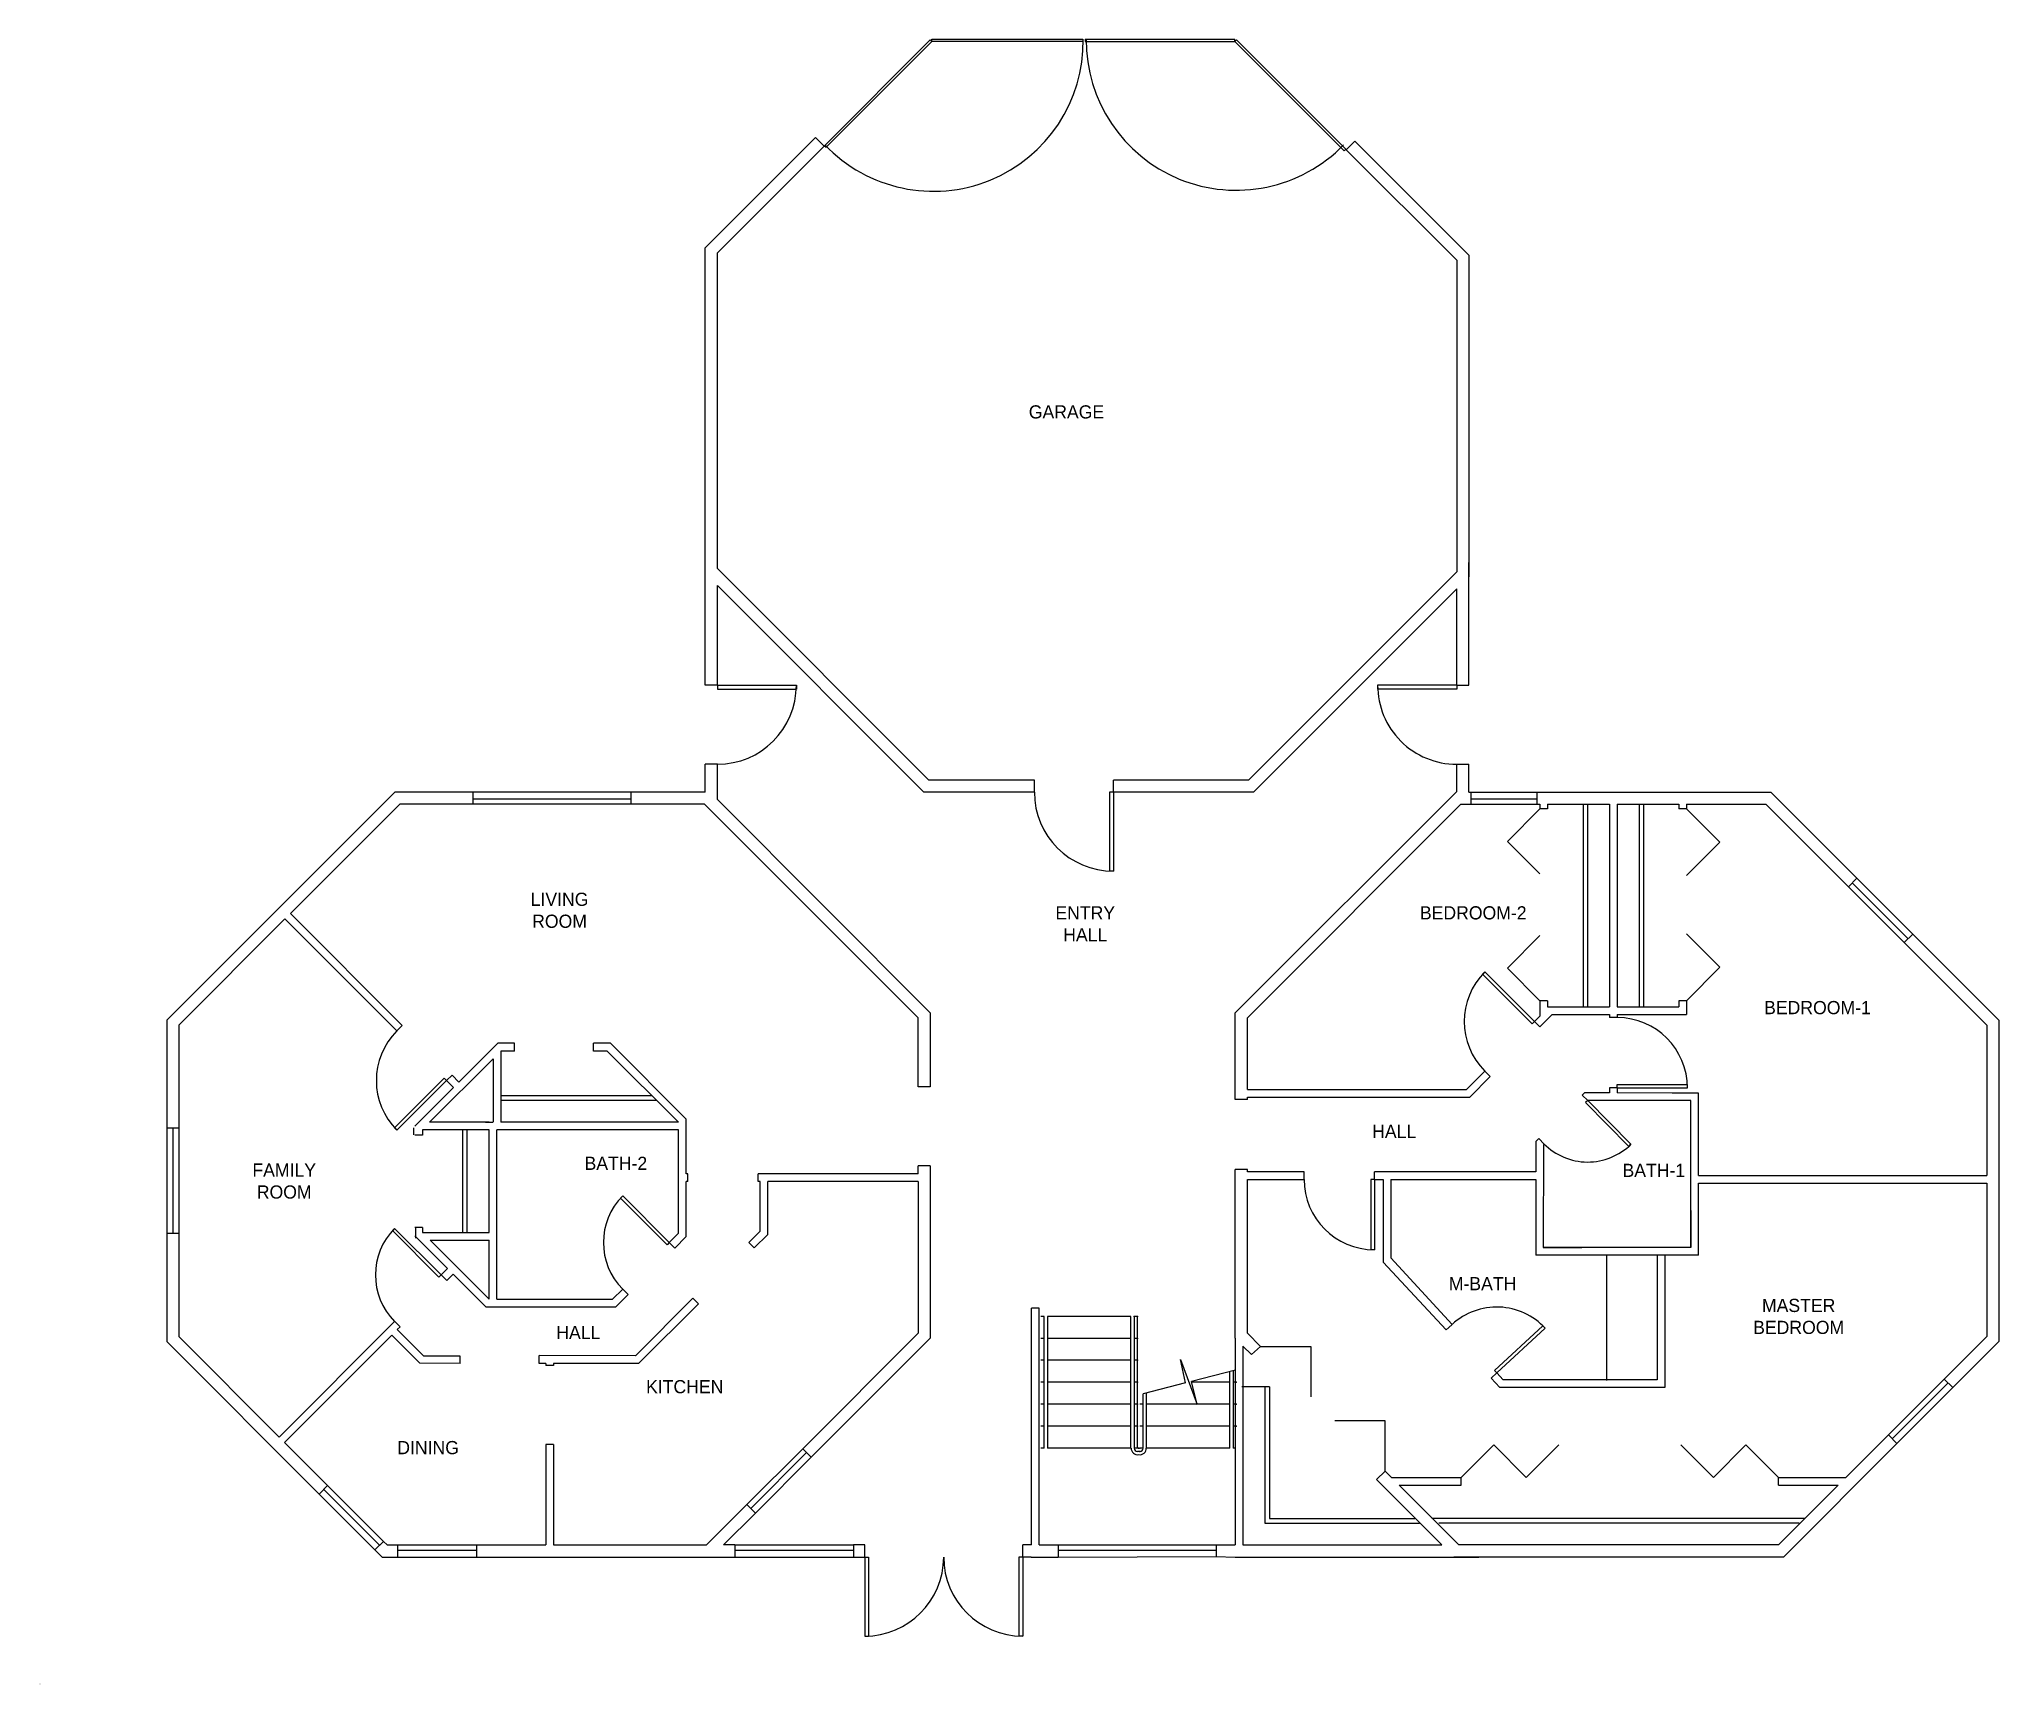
# Model space of a CAD drawing. Extents: x 0 to 893, y 0 to 749.
import ezdxf
from ezdxf.enums import TextEntityAlignment as Align

# ---------------------------------------------------------------- set-up
doc = ezdxf.new("R2010")
doc.units = 0
doc.linetypes.add('HIDDEN', pattern=[0.375, 0.25, -0.125])
doc.layers.get('0').update_dxf_attribs({"linetype": 'CONTINUOUS'})
for name, color, linetype in [('BRK', 1, 'CONTINUOUS'), ('CABDTF', 6, 'HIDDEN'), ('CABSLF', 6, 'CONTINUOUS'), ('CIR', 1, 'CONTINUOUS'), ('DRF', 1, 'CONTINUOUS'), ('LIGHT', 2, 'CONTINUOUS'), ('PLUMBT', 6, 'CONTINUOUS'), ('RMNM', 3, 'CONTINUOUS'), ('STAIRS', 5, 'CONTINUOUS'), ('WALF', 7, 'CONTINUOUS'), ('WNF', 5, 'CONTINUOUS'), ('WNWL', 2, 'CONTINUOUS')]:
    doc.layers.add(name, color=color, linetype=linetype)

# ---------------------------------------------------------------- blocks, each defined once
blk = doc.blocks.new('DRB', base_point=(828, 864))
for p, q in [((828, 864), (828, 863)), ((828, 864), (828.049, 864)), ((828.049, 864), (828.049, 863)), ((828, 863), (828.049, 863))]:
    blk.add_line(p, q)
blk.add_arc((828, 864), 1, 270, 0)
blk = doc.blocks.new('DLU', base_point=(828, 864))
for p, q in [((828, 865), (828.049, 865)), ((828, 864), (828, 865)), ((828.049, 864), (828.049, 865)), ((828, 864), (828.049, 864))]:
    blk.add_line(p, q)
blk.add_arc((828, 864), 1, 0, 90)
blk = doc.blocks.new('WNDWTOP', base_point=(888, 672))
blk.add_line((887.5, 674.483), (888.5, 674.483))
blk = doc.blocks.new('WNDWBTM', base_point=(912, 660))
blk.add_line((912.5, 657.517), (911.5, 657.517))
blk = doc.blocks.new('SBREAK', base_point=(323.975, 887.982))
for p, q in [((323.88, 887.982), (323.911, 891.797)), ((323.911, 891.797), (324.102, 884.203)), ((323.88, 887.982), (322.275, 887.991)), ((325.775, 887.991), (324.102, 887.982)), ((324.102, 884.203), (324.102, 887.982))]:
    blk.add_line(p, q)
blk = doc.blocks.new('DPB', base_point=(828, 864))
for p, q in [((827, 864), (827, 863)), ((827, 864), (827.049, 864)), ((827.049, 864), (827.049, 863)), ((829, 864), (828.951, 864)), ((828.951, 864), (828.951, 863)), ((829, 864), (829, 863)), ((827, 863), (827.049, 863)), ((829, 863), (828.951, 863))]:
    blk.add_line(p, q)
for centre, start, end in [((827, 864), 270, 360), ((829, 864), 180, 270)]:
    blk.add_arc(centre, 1, start, end)
blk = doc.blocks.new('WALL', base_point=(405.4, 100.45))
at = {"layer": 'WALF'}
for p, q in [((545.6, 100.45), (545.6, 208.31)), ((549.1, 100.45), (549.1, 208.31)), ((410.53, 100.45), (405.4, 100.45)), ((469.66, 100.45), (464.53, 100.45)), ((469.66, 94.95), (469.66, 100.45)), ((545.6, 100.45), (541.66, 100.45)), ((541.66, 94.95), (541.66, 100.45)), ((549.1, 100.45), (557.8, 100.45)), ((629.8, 100.45), (638.49, 100.45)), ((398.35, 94.95), (410.53, 94.95)), ((465.8, 94.95), (469.66, 94.95)), ((545.51, 94.95), (557.8, 94.95))]:
    blk.add_line(p, q, dxfattribs=at)
at = {"layer": 'DRF', "xscale": 36.00000000000049, "yscale": 36.00000000000049, "zscale": 36.00000000000049}
blk.add_blockref('DPB', (505.66, 94.95), dxfattribs=at)
at = {"layer": 'WNF'}
for p, xscale, zscale in [((437.53, 100.45), 54.0000000000005, 54.0000000000005), ((593.8, 100.45), 72.00000000000048, 72.00000000000048)]:
    blk.add_blockref('WNDWBTM', p, dxfattribs=dict(at, xscale=xscale, zscale=zscale))

msp = doc.modelspace()

# ---------------------------------------------------------------- linework, layer by layer
at = {"layer": 'CABDTF'}
for p, q in [((705.31, 400.99), (705.31, 308.68)), ((728.81, 400.99), (728.81, 308.68)), ((281.11, 266.14), (210.3, 266.14)), ((194.93, 205.96), (194.93, 252.64)), ((558.35, 135.74), (558.35, 73.66)), ((558.35, 73.66), (628.92, 73.66)), ((801.63, 73.66), (637.53, 73.66))]:
    msp.add_line(p, q, dxfattribs=at)
at = {"layer": 'CABSLF'}
for p, q in [((703.31, 400.99), (703.31, 308.68)), ((730.81, 400.99), (730.81, 308.68)), ((278.98, 268.14), (210.3, 268.14)), ((192.93, 205.96), (192.93, 252.64)), ((560.35, 135.74), (560.35, 75.66)), ((560.35, 75.66), (626.65, 75.66)), ((804.35, 75.66), (634.36, 75.66))]:
    msp.add_line(p, q, dxfattribs=at)
at = {"layer": 'CIR'}
for centre, start, end in [((407.31, 748.39), 223.67277, 0.80984), ((545.23, 748.87), 179.59506, 315.80672)]:
    msp.add_arc(centre, 68.29, start, end, dxfattribs=at)
at = {"layer": 'DRF'}
for p, q in [((357.7, 700.84), (405.89, 749.03)), ((358.41, 700.13), (406.6, 748.32)), ((406.6, 748.32), (405.89, 749.03)), ((406.6, 749.32), (475.37, 749.32)), ((406.6, 748.32), (406.6, 749.32)), ((475.37, 748.32), (406.6, 748.32)), ((475.37, 749.32), (475.37, 748.32)), ((476.48, 749.32), (544.65, 749.32)), ((476.48, 749.32), (476.48, 748.32)), ((476.48, 748.32), (544.65, 748.32)), ((544.65, 748.32), (544.65, 749.32)), ((544.65, 748.32), (545.35, 749.03)), ((594.44, 698.53), (544.65, 748.32)), ((545.35, 749.03), (595.15, 699.23)), ((357.7, 700.84), (358.41, 700.13)), ((595.15, 699.23), (594.44, 698.53)), ((683.56, 398.88), (668.76, 384.07)), ((750.34, 398.88), (765.54, 383.69)), ((668.76, 384.07), (683.56, 369.27)), ((765.54, 383.69), (750.34, 368.49)), ((668.76, 326.33), (683.56, 341.14)), ((765.54, 326.72), (750.34, 341.91)), ((683.56, 311.52), (668.76, 326.33)), ((750.34, 311.52), (765.54, 326.72)), ((556.32, 154.08), (579.21, 154.08)), ((579.21, 154.08), (579.21, 131.19)), ((613.07, 120.22), (590.18, 120.22)), ((613.07, 97.32), (613.07, 120.22)), ((647.69, 94.42), (662.54, 109.27)), ((662.54, 109.27), (677.39, 94.42)), ((677.39, 94.42), (692.24, 109.27)), ((762.61, 94.42), (747.76, 109.27)), ((777.46, 109.27), (762.61, 94.42)), ((792.31, 94.42), (777.46, 109.27))]:
    msp.add_line(p, q, dxfattribs=at)
at = {"layer": 'LIGHT'}
for p, q in [((713.9, 195.93), (713.9, 138.55)), ((560.47, 135.74), (547.77, 135.74))]:
    msp.add_line(p, q, dxfattribs=at)
at = {"layer": 'STAIRS'}
for p, q in [((457.81, 167.75), (456.31, 167.75)), ((457.81, 107.75), (457.81, 167.75)), ((497.31, 167.75), (459.31, 167.75)), ((497.31, 167.75), (459.31, 167.75)), ((459.31, 167.75), (459.31, 107.75)), ((497.31, 107.75), (497.31, 167.75)), ((500.31, 167.75), (498.81, 167.75)), ((498.81, 167.75), (498.81, 107.75)), ((500.31, 107.75), (500.31, 167.75)), ((457.81, 157.75), (456.31, 157.75)), ((497.31, 157.75), (459.31, 157.75)), ((500.31, 157.75), (498.81, 157.75)), ((457.81, 147.75), (456.31, 147.75)), ((497.31, 147.75), (459.31, 147.75)), ((500.31, 147.75), (498.81, 147.75)), ((543.81, 143.12), (543.81, 107.75)), ((457.81, 137.75), (456.31, 137.75)), ((497.31, 137.75), (459.31, 137.75)), ((500.31, 137.75), (498.81, 137.75)), ((542.31, 137.75), (525.05, 137.75)), ((542.31, 107.75), (542.31, 142.74)), ((544.85, 137.75), (543.81, 137.75)), ((457.81, 127.75), (456.31, 127.75)), ((497.31, 127.75), (459.31, 127.75)), ((500.31, 127.75), (498.81, 127.75)), ((502.81, 127.75), (501.31, 127.75)), ((502.81, 107.75), (502.81, 132.52)), ((504.31, 132.9), (504.31, 107.75)), ((542.31, 127.75), (504.31, 127.75)), ((544.85, 127.75), (543.81, 127.75)), ((457.81, 117.75), (456.31, 117.75)), ((497.31, 117.75), (459.31, 117.75)), ((500.31, 117.75), (498.81, 117.75)), ((502.81, 117.75), (501.31, 117.75)), ((542.31, 117.75), (504.31, 117.75)), ((544.85, 117.75), (543.81, 117.75)), ((457.81, 107.75), (456.31, 107.75)), ((457.81, 107.75), (457.81, 109.89)), ((459.31, 110.13), (459.31, 107.75)), ((497.31, 107.75), (459.31, 107.75)), ((500.31, 107.75), (498.81, 107.75)), ((502.81, 107.75), (501.31, 107.75)), ((502.81, 107.75), (502.81, 107.75)), ((542.31, 107.75), (504.31, 107.75)), ((504.31, 107.75), (504.31, 107.75)), ((542.31, 107.75), (542.31, 109.66)), ((543.81, 111.3), (543.81, 107.75)), ((544.85, 107.75), (543.81, 107.75)), ((500.81, 106.25), (500.31, 106.25)), ((501.31, 106.25), (500.81, 106.25))]:
    msp.add_line(p, q, dxfattribs=at)
for centre, radius, start, end in [((500.33, 107.72), 2.94, 179.4834, 280.17604), ((500.31, 107.75), 1.5, 180, 270), ((501.37, 107.72), 2.94, 259.82396, 0.5166), ((501.31, 107.75), 1.5, 270, 0), ((500.81, 107.75), 3.5, 359.74415, 0)]:
    msp.add_arc(centre, radius, start, end, dxfattribs=at)
for p in [(498.81, 167.75), (500.31, 167.75), (500.31, 167.75), (500.31, 157.75), (500.31, 147.75), (500.31, 137.75), (545.31, 137.75), (500.31, 127.75), (545.31, 127.75), (500.31, 117.75), (545.31, 117.75), (500.81, 107.75), (501.31, 107.75), (501.31, 107.75), (501.31, 106.25)]:
    msp.add_point(p, dxfattribs=at)
at = {"layer": 'WALF'}
for p, q in [((303.41, 654.32), (353.66, 704.57)), ((308.91, 652.04), (357.55, 700.68)), ((357.55, 700.68), (353.66, 704.57)), ((595.37, 699.01), (599.26, 702.9)), ((595.37, 699.01), (645.69, 648.69)), ((599.26, 702.9), (651.19, 650.97)), ((303.41, 506.1), (303.41, 654.32)), ((308.91, 508.38), (308.91, 652.04)), ((645.69, 648.69), (645.69, 506.88)), ((651.19, 650.97), (651.19, 504.6)), ((303.41, 455.18), (303.41, 517.65)), ((651.18, 455.18), (651.18, 511.07)), ((405.3, 411.99), (308.91, 508.38)), ((403.02, 406.49), (308.91, 500.6)), ((308.91, 455.18), (308.91, 500.6)), ((645.69, 506.88), (550.8, 411.99)), ((645.68, 499.09), (553.08, 406.49)), ((645.68, 455.18), (645.68, 499.09)), ((308.91, 455.18), (303.41, 455.18)), ((645.68, 455.18), (651.18, 455.18)), ((303.41, 406.49), (303.41, 419.18)), ((308.91, 419.18), (303.41, 419.18)), ((308.91, 403.21), (308.91, 419.18)), ((453.33, 411.99), (405.3, 411.99)), ((453.33, 406.49), (453.33, 411.99)), ((550.8, 411.99), (489.33, 411.99)), ((489.33, 406.49), (489.33, 411.99)), ((645.68, 406.82), (645.68, 419.18)), ((645.68, 419.18), (651.18, 419.18)), ((651.18, 406.49), (651.18, 419.18)), ((161.94, 406.49), (58.09, 302.64)), ((197.66, 406.49), (161.94, 406.49)), ((197.66, 400.99), (197.66, 406.49)), ((303.4, 406.49), (269.66, 406.49)), ((269.66, 400.99), (269.66, 406.49)), ((405.87, 305.99), (308.91, 403.21)), ((453.33, 406.49), (403.02, 406.49)), ((453.3, 406.49), (404.57, 406.49)), ((553.08, 406.49), (489.33, 406.49)), ((548.57, 406.49), (489.47, 406.49)), ((544.85, 305.99), (645.68, 406.82)), ((651.18, 406.49), (652.35, 406.49)), ((652.35, 400.99), (652.35, 406.49)), ((682.35, 400.99), (682.35, 406.49)), ((682.35, 406.49), (788.78, 406.49)), ((788.78, 406.49), (827.98, 367.29)), ((164.22, 400.99), (114.44, 351.21)), ((197.66, 400.99), (164.22, 400.99)), ((303.09, 400.99), (269.66, 400.99)), ((400.37, 303.71), (303.09, 400.99)), ((550.35, 303.71), (647.63, 400.99)), ((647.63, 400.99), (652.35, 400.99)), ((682.35, 400.99), (683.56, 400.99)), ((683.56, 400.99), (683.56, 398.88)), ((687.06, 398.88), (683.56, 398.88)), ((687.06, 400.99), (687.06, 398.88)), ((687.06, 400.99), (715.31, 400.99)), ((715.31, 400.99), (715.31, 308.68)), ((718.81, 400.99), (718.81, 308.68)), ((718.81, 400.99), (746.84, 400.99)), ((746.84, 400.99), (746.84, 398.88)), ((750.34, 398.88), (746.84, 398.88)), ((750.34, 400.99), (750.34, 398.88)), ((750.34, 400.99), (786.5, 400.99)), ((786.5, 400.99), (824.09, 363.4)), ((824.09, 363.4), (827.98, 367.29)), ((111.96, 348.74), (63.59, 300.36)), ((162.95, 297.75), (111.96, 348.74)), ((165.42, 300.23), (114.44, 351.21)), ((849.54, 337.95), (853.43, 341.84)), ((853.43, 341.84), (892.63, 302.64)), ((849.54, 337.95), (887.13, 300.36)), ((400.37, 272.25), (400.37, 303.71)), ((405.87, 305.99), (405.87, 272.25)), ((544.85, 266.58), (544.85, 305.99)), ((550.35, 271.04), (550.35, 303.71)), ((681.15, 302.03), (683.56, 304.44)), ((687.06, 311.52), (683.56, 311.52)), ((683.56, 311.52), (683.56, 304.44)), ((683.63, 299.55), (689.25, 305.18)), ((687.06, 311.52), (687.06, 308.68)), ((687.06, 308.68), (715.31, 308.68)), ((689.25, 305.18), (715.31, 305.18)), ((715.31, 305.18), (715.31, 303.82)), ((718.81, 303.82), (715.31, 303.82)), ((718.81, 308.68), (746.84, 308.68)), ((718.81, 305.18), (750.34, 305.18)), ((718.81, 305.18), (718.81, 303.81)), ((750.34, 311.52), (746.84, 311.52)), ((746.84, 311.52), (746.84, 308.68)), ((750.34, 311.52), (750.34, 305.18)), ((58.09, 302.64), (58.09, 253.46)), ((63.59, 300.36), (63.59, 253.46)), ((162.95, 297.75), (165.42, 300.23)), ((681.15, 302.03), (683.63, 299.55)), ((887.13, 300.36), (887.13, 231.89)), ((892.63, 302.64), (892.63, 156.27)), ((208.85, 292.11), (191.19, 274.46)), ((216.53, 292.11), (208.85, 292.11)), ((210.3, 288.61), (210.3, 256.14)), ((216.53, 288.61), (210.3, 288.61)), ((216.53, 288.61), (216.53, 292.11)), ((260.21, 292.11), (252.53, 292.11)), ((252.53, 288.61), (252.53, 292.11)), ((258.76, 288.61), (252.53, 288.61)), ((291.23, 256.14), (258.76, 288.61)), ((294.73, 257.59), (260.21, 292.11)), ((206.8, 285.11), (177.83, 256.14)), ((185.58, 275.12), (188.05, 277.6)), ((191.19, 274.46), (188.05, 277.6)), ((206.8, 285.11), (206.8, 256.14)), ((650.16, 271.04), (658.53, 279.4)), ((651.61, 267.54), (661, 276.93)), ((658.53, 279.4), (661, 276.93)), ((188.72, 271.98), (171.06, 254.32)), ((188.72, 271.98), (185.58, 275.12)), ((405.87, 272.25), (400.37, 272.25)), ((550.35, 271.04), (650.16, 271.04)), ((703.92, 269.55), (702.89, 268.52)), ((705.37, 266.05), (702.89, 268.52)), ((715.31, 269.55), (703.92, 269.55)), ((718.81, 271.82), (715.31, 271.82)), ((715.31, 271.82), (715.31, 269.55)), ((718.81, 271.82), (718.81, 269.49)), ((744.16, 269.44), (718.81, 269.49)), ((755.87, 269.44), (743.9, 269.44)), ((755.84, 231.89), (755.87, 269.44)), ((550.35, 266.58), (544.85, 266.58)), ((550.35, 267.54), (651.61, 267.54)), ((550.35, 266.58), (550.35, 267.54)), ((752.31, 266.04), (705.37, 266.05)), ((752.31, 199.15), (752.31, 266.04)), ((63.59, 253.46), (58.09, 253.46)), ((170.54, 253.56), (170.54, 250.39)), ((174.56, 250.3), (171.06, 250.3)), ((174.56, 252.64), (174.56, 250.3)), ((204.93, 252.64), (174.56, 252.64)), ((204.93, 256.14), (177.83, 256.14)), ((203.25, 256.2), (206.66, 256.2)), ((204.93, 205.96), (204.93, 252.64)), ((208.43, 175.58), (208.43, 252.64)), ((291.23, 252.64), (208.43, 252.64)), ((291.23, 256.14), (210.3, 256.14)), ((291.23, 205.59), (291.23, 252.64)), ((294.73, 232.62), (294.73, 257.59)), ((683.09, 248.72), (681.76, 247.39)), ((681.76, 247.39), (681.76, 233.63)), ((685.57, 246.25), (683.09, 248.72)), ((685.26, 245.94), (685.12, 199.15)), ((685.57, 246.25), (685.26, 245.94)), ((295.54, 232.62), (294.73, 232.62)), ((295.54, 229.12), (295.54, 232.62)), ((400.37, 232.62), (327.54, 232.62)), ((327.54, 229.12), (327.54, 232.62)), ((405.87, 236.25), (400.37, 236.25)), ((400.37, 232.62), (400.37, 236.25)), ((405.87, 236.25), (405.87, 157.77)), ((544.85, 157.77), (544.85, 234.58)), ((550.35, 234.58), (544.85, 234.58)), ((550.35, 233.63), (550.35, 234.58)), ((576.18, 233.63), (550.35, 233.63)), ((576.18, 230.13), (576.18, 233.63)), ((681.76, 233.63), (608.18, 233.63)), ((608.18, 230.13), (608.18, 233.63)), ((294.73, 204.14), (294.73, 229.12)), ((295.54, 229.12), (294.73, 229.12)), ((328.36, 229.12), (327.54, 229.12)), ((328.36, 206.57), (328.36, 229.12)), ((400.37, 229.12), (331.86, 229.12)), ((331.86, 205.12), (331.86, 229.12)), ((400.37, 229.12), (400.37, 160.05)), ((550.35, 160.05), (550.35, 230.13)), ((550.35, 230.13), (576.18, 230.13)), ((608.18, 230.13), (612.18, 230.13)), ((612.18, 230.13), (612.18, 192.47)), ((615.68, 230.13), (615.68, 194.38)), ((615.68, 230.13), (681.76, 230.13)), ((681.76, 230.13), (681.76, 215.16)), ((755.84, 231.89), (887.13, 231.89)), ((755.89, 195.67), (755.84, 228.39)), ((755.84, 228.39), (887.13, 228.39)), ((887.13, 228.39), (887.13, 158.55)), ((681.76, 215.16), (681.76, 195.67)), ((752.34, 216.03), (752.31, 199.15)), ((63.59, 205.46), (58.09, 205.46)), ((58.09, 205.46), (58.09, 156.27)), ((63.59, 205.46), (63.59, 158.55)), ((174.56, 208.3), (171.06, 208.3)), ((171.51, 203.41), (171.51, 208.16)), ((174.56, 208.3), (174.56, 205.96)), ((174.56, 205.96), (204.93, 205.96)), ((291.23, 205.59), (287.02, 201.38)), ((328.36, 206.57), (323.26, 201.47)), ((171.06, 204.51), (186.04, 189.53)), ((178.06, 202.46), (204.93, 175.58)), ((178.06, 202.46), (204.93, 202.46)), ((204.93, 175.58), (204.93, 202.46)), ((287.02, 201.38), (289.5, 198.9)), ((294.73, 204.14), (289.5, 198.9)), ((323.26, 201.47), (325.73, 199)), ((331.86, 205.12), (325.73, 199)), ((685.12, 199.15), (702.68, 199.19)), ((752.31, 199.15), (685.12, 199.15)), ((186.04, 189.53), (183.14, 186.64)), ((640.93, 161.59), (612.18, 192.47)), ((643.6, 164.08), (615.68, 194.38)), ((736.95, 195.67), (681.76, 195.67)), ((755.89, 195.67), (736.95, 195.69)), ((736.95, 195.67), (736.95, 138.86)), ((755.89, 195.67), (740.45, 195.67)), ((740.45, 195.67), (740.45, 135.36)), ((183.14, 186.64), (185.62, 184.17)), ((188.51, 187.06), (185.62, 184.17)), ((188.51, 187.06), (203.48, 172.08)), ((265.81, 180.17), (261.22, 175.58)), ((265.81, 180.17), (268.28, 177.69)), ((203.48, 172.08), (262.67, 172.08)), ((208.43, 175.58), (261.22, 175.58)), ((268.28, 177.69), (262.67, 172.08)), ((297.8, 176.02), (271.57, 149.78)), ((300.28, 173.54), (273.02, 146.28)), ((297.8, 176.02), (300.28, 173.54)), ((455.46, 171.53), (451.96, 171.53)), ((161.89, 165.39), (109.32, 112.82)), ((161.93, 165.43), (164.41, 162.95)), ((164.41, 162.95), (163.13, 161.72)), ((175.2, 149.71), (163.13, 161.72)), ((643.49, 163.98), (640.93, 161.59)), ((58.09, 156.27), (127.5, 86.86)), ((63.59, 158.55), (109.32, 112.82)), ((160.63, 159.15), (111.8, 110.34)), ((173.41, 146.39), (160.63, 159.15)), ((347.83, 107.51), (400.37, 160.05)), ((351.72, 103.62), (405.87, 157.77)), ((544.85, 157.77), (544.85, 63.66)), ((548.35, 154.27), (548.35, 63.66)), ((552.23, 150.39), (548.35, 154.27)), ((556.32, 154.08), (550.35, 160.05)), ((552.23, 150.39), (556.32, 154.08)), ((887.13, 158.55), (867.79, 139.21)), ((892.63, 156.27), (871.68, 135.32)), ((191.81, 146.36), (173.41, 146.39)), ((191.81, 149.65), (175.2, 149.71)), ((191.81, 146.36), (191.81, 149.65)), ((271.57, 149.78), (227.81, 149.9)), ((227.81, 146.3), (227.81, 149.9)), ((230.82, 146.28), (227.81, 146.3)), ((230.82, 146.28), (230.82, 145.44)), ((234.32, 145.44), (230.82, 145.44)), ((273.02, 146.28), (234.32, 146.28)), ((234.32, 146.28), (234.32, 145.44)), ((663.93, 142.02), (661.37, 139.63)), ((665.34, 135.36), (661.37, 139.63)), ((666.84, 138.86), (663.93, 142.02)), ((740.45, 135.36), (665.34, 135.36)), ((736.95, 138.86), (666.84, 138.86)), ((867.79, 139.21), (871.68, 135.32)), ((111.8, 110.34), (131.39, 90.75)), ((234.32, 109.44), (230.82, 109.44)), ((230.82, 109.44), (230.82, 63.66)), ((234.32, 109.44), (234.32, 63.66)), ((347.83, 107.51), (351.72, 103.62)), ((846.23, 109.87), (794.52, 58.16)), ((842.34, 113.76), (823, 94.42)), ((842.34, 113.76), (846.23, 109.87)), ((131.39, 90.75), (127.5, 86.86)), ((613.07, 97.32), (609.21, 93.41)), ((638.96, 63.66), (609.21, 93.41)), ((615.98, 94.42), (613.07, 97.32)), ((615.98, 94.42), (647.69, 94.42)), ((646.74, 63.66), (619.48, 90.92)), ((619.48, 90.92), (647.69, 90.92)), ((647.69, 90.92), (647.69, 94.42)), ((819.5, 90.92), (792.24, 63.66)), ((792.31, 90.92), (792.31, 94.42)), ((792.31, 94.42), (823, 94.42)), ((792.31, 90.92), (819.5, 90.92)), ((303.98, 63.66), (322.37, 82.05)), ((322.37, 82.05), (326.26, 78.16)), ((311.76, 63.66), (326.26, 78.16)), ((156.85, 65.29), (152.96, 61.4)), ((156.85, 65.29), (158.48, 63.66)), ((158.48, 63.66), (163.23, 63.66)), ((163.23, 63.66), (163.23, 58.16)), ((199.23, 63.66), (199.23, 58.16)), ((199.23, 63.66), (230.82, 63.66)), ((234.32, 63.66), (303.98, 63.66)), ((316.89, 63.66), (316.89, 58.16)), ((370.89, 63.66), (370.89, 58.17)), ((464.16, 63.66), (464.16, 58.16)), ((536.16, 63.66), (536.16, 58.4)), ((548.35, 63.66), (638.96, 63.66)), ((792.24, 63.66), (646.74, 63.66)), ((152.96, 61.4), (156.2, 58.16)), ((156.2, 58.16), (163.23, 58.16)), ((160.71, 58.16), (304.71, 58.16)), ((199.23, 58.16), (306.26, 58.16)), ((304.71, 58.16), (311.61, 58.16)), ((370.89, 58.17), (372.16, 58.16)), ((451.87, 58.16), (448.02, 58.16)), ((451.87, 58.16), (451.87, 58.16)), ((536.16, 58.4), (544.75, 58.16)), ((544.75, 58.16), (655.72, 58.16)), ((794.52, 58.16), (644.46, 58.16)), ((790.01, 58.16), (646.01, 58.16))]:
    msp.add_line(p, q, dxfattribs=at)
at = {"layer": 'WNWL'}
for p, q in [((269.66, 406.49), (197.66, 406.49)), ((652.35, 406.49), (682.35, 406.49)), ((269.66, 400.99), (197.66, 400.99)), ((652.35, 400.99), (682.35, 400.99)), ((827.98, 367.29), (853.43, 341.84)), ((824.09, 363.4), (849.54, 337.95)), ((58.09, 253.46), (58.09, 205.46)), ((63.59, 253.46), (63.59, 205.46)), ((867.79, 139.21), (842.34, 113.76)), ((871.68, 135.32), (846.23, 109.87)), ((322.37, 82.05), (347.83, 107.51)), ((326.26, 78.16), (351.72, 103.62)), ((131.39, 90.75), (156.85, 65.29)), ((127.5, 86.86), (152.96, 61.4)), ((163.23, 63.66), (199.23, 63.66)), ((316.89, 63.66), (370.89, 63.66)), ((464.16, 63.66), (536.16, 63.66)), ((163.23, 58.16), (199.23, 58.16)), ((316.89, 58.16), (370.89, 58.17)), ((464.16, 58.16), (536.16, 58.4))]:
    msp.add_line(p, q, dxfattribs=at)

# ---------------------------------------------------------------- block references
at = {"layer": 'BRK', "xscale": -12.41123898002536, "yscale": -2.87078204426314, "zscale": 12.41123898002536, "rotation": 194.3374306471622}
msp.add_blockref('SBREAK', (523.31, 137.75), dxfattribs=at)
at = {"layer": 'DRF'}
for name, p, xscale, yscale, zscale, rotation in [('DLU', (308.91, 455.18), 36.00000000000049, 36.00000000000049, 36.00000000000049, 270), ('DRB', (645.68, 455.18), 36.00000000000049, 36.00000000000049, 36.00000000000049, 270), ('DLU', (489.33, 406.49), 36.00000000000049, 36.00000000000049, 36.00000000000049, 180), ('DRB', (681.15, 302.03), 32.0000000000005, 32.0000000000005, 32.0000000000005, 225), ('DRB', (718.81, 271.82), 32.0000000000005, 32.0000000000005, 32.0000000000005, 90), ('DLU', (185.58, 275.12), 32.0000000000005, 32.0000000000005, 32.0000000000005, 135), ('DLU', (705.37, 266.05), 28.0000000000005, 28.0000000000005, 28.0000000000005, 224.6610679640404), ('DLU', (608.18, 230.13), 32.0000000000005, 32.0000000000005, 32.0000000000005, 180), ('DRB', (287.02, 201.38), 30.0000000000005, 30.0000000000005, 30.0000000000005, 225), ('DRB', (183.14, 186.64), 30.0000000000005, 30.0000000000005, 30.0000000000005, 225), ('DRB', (663.93, 142.02), 30.0000000000005, 30.0000000000005, 30.0000000000005, 132.6582950792538)]:
    msp.add_blockref(name, p, dxfattribs=dict(at, xscale=xscale, yscale=yscale, zscale=zscale, rotation=rotation))
at = {"layer": 'PLUMBT'}
msp.add_blockref('WALL', (311.76, 63.66), dxfattribs=at)
at = {"layer": 'WNF'}
for name, p, xscale, zscale in [('WNDWTOP', (233.66, 400.99), 72.00000000000048, 72.00000000000048), ('WNDWTOP', (667.35, 400.99), 30.0000000000005, 30.0000000000005), ('WNDWBTM', (181.23, 63.66), 36.00000000000049, 36.00000000000049)]:
    msp.add_blockref(name, p, dxfattribs=dict(at, xscale=xscale, zscale=zscale))
for name, p, xscale, zscale, rotation in [('WNDWBTM', (836.82, 350.68), 36.00000000000049, 36.00000000000049, 135.0000000000001), ('WNDWTOP', (63.59, 229.46), 48.0000000000005, 48.0000000000005, 90), ('WNDWBTM', (855.06, 126.48), 36.00000000000049, 36.00000000000049, 45.00000000000011), ('WNDWBTM', (335.1, 94.78), 36.00000000000049, 36.00000000000049, 44.99999999999996), ('WNDWTOP', (144.12, 78.02), 36.00000000000049, 36.00000000000049, 135)]:
    msp.add_blockref(name, p, dxfattribs=dict(at, xscale=xscale, zscale=zscale, rotation=rotation))

# ---------------------------------------------------------------- texts
at = {"flags": 3}
for tag, p, s in [('DESCRIPT', (0, 0.4), '3 BED HEXAGON       '), ('MFG', (0, 0.3), 'BL DEMO-2D  '), ('PART#', (0, 0.2), 'HOUSE PLAN     '), ('COSTCODE', (0, 0.1), '160000    '), ('LASTREV', (0, 0), '12-20-88  ')]:
    msp.add_attdef(tag, p, s, height=0.1, dxfattribs=at)
at = {"layer": 'RMNM'}
for s, p in [('GARAGE', (467.94, 576.64)), ('LIVING', (237.04, 354.7)), ('ROOM', (237.04, 344.7)), ('ENTRY', (476.49, 348.53)), ('BEDROOM-2', (653.23, 348.53)), ('HALL', (476.49, 338.53)), ('BEDROOM-1', (810.02, 305.38)), ('HALL', (617.22, 248.99)), ('FAMILY', (111.61, 231.4)), ('BATH-2', (262.69, 234.48)), ('BATH-1', (735.48, 231.26)), ('ROOM', (111.61, 221.4)), ('M-BATH', (657.47, 179.67)), ('MASTER', (801.46, 169.75)), ('HALL', (245.59, 157.41)), ('BEDROOM', (801.46, 159.75)), ('KITCHEN', (294.05, 132.75)), ('DINING', (177.17, 105.01))]:
    msp.add_text(s, height=6, dxfattribs=at).set_placement(p, align=Align.CENTER)

doc.saveas('drawing.dxf')
